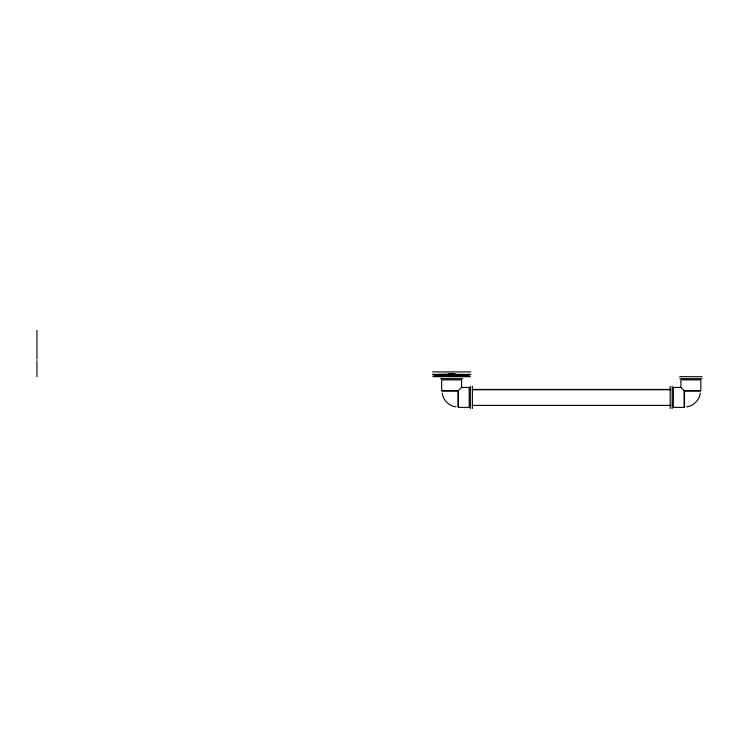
<?xml version="1.0" encoding="UTF-8"?>
<svg xmlns="http://www.w3.org/2000/svg" width="739" height="739" viewBox="0 0 739 739"><rect width="100%" height="100%" fill="white"/><g stroke="black" fill="none" stroke-linecap="round" stroke-linejoin="round"><path stroke-width="1.11" d="M450.531 376.363L449.626 376.363M452.573 376.363L453.654 376.363M700.323 393.111C699.482 400.095 693.57 406.007 686.586 406.847M458.023 406.986L458.023 391.033L461.607 387.439L469.182 387.439L469.182 407.383L458.42 407.383L458.42 390.635L441.673 390.635L441.673 379.864L461.607 379.864L461.607 387.439M432.5 374.424L435.687 374.294M432.5 371.902L470.78 371.902M448.13 374.128L455.15 374.128M432.5 374.71L470.78 374.424M434.172 375.726L469.108 375.726M432.777 376.687L470.503 376.687M679.723 376.678L702.05 376.678M440.472 378.673L462.808 378.673M679.723 378.673L702.05 378.673M680.915 387.439L673.34 387.439L673.34 407.383L684.111 407.383L684.111 390.635L700.858 390.635L700.858 379.864L680.915 379.864L680.915 387.439L684.508 391.033L700.452 391.033M472.378 389.435L670.504 389.435M472.378 389.758L670.504 389.758M442.07 391.033L458.023 391.033M472.378 405.388L670.504 405.388M467.593 374.294L470.78 374.71M455.935 406.847C448.952 406.007 443.049 400.095 442.208 393.111M684.508 391.033L684.508 406.986M672.148 386.248L672.148 408.575M670.153 386.248L670.153 408.575M472.378 386.248L472.378 408.575M470.383 386.248L470.383 408.575M455.15 374.202L448.13 374.202M453.654 374.193L453.654 373.509L449.626 373.518L449.626 374.193M36.95 330.425L36.95 359.136M36.95 360.724L36.95 376.687M438.643 374.294L434.098 374.71A381.509 381.509 0 0 1 469.182 374.71L438.643 374.294"/></g></svg>
